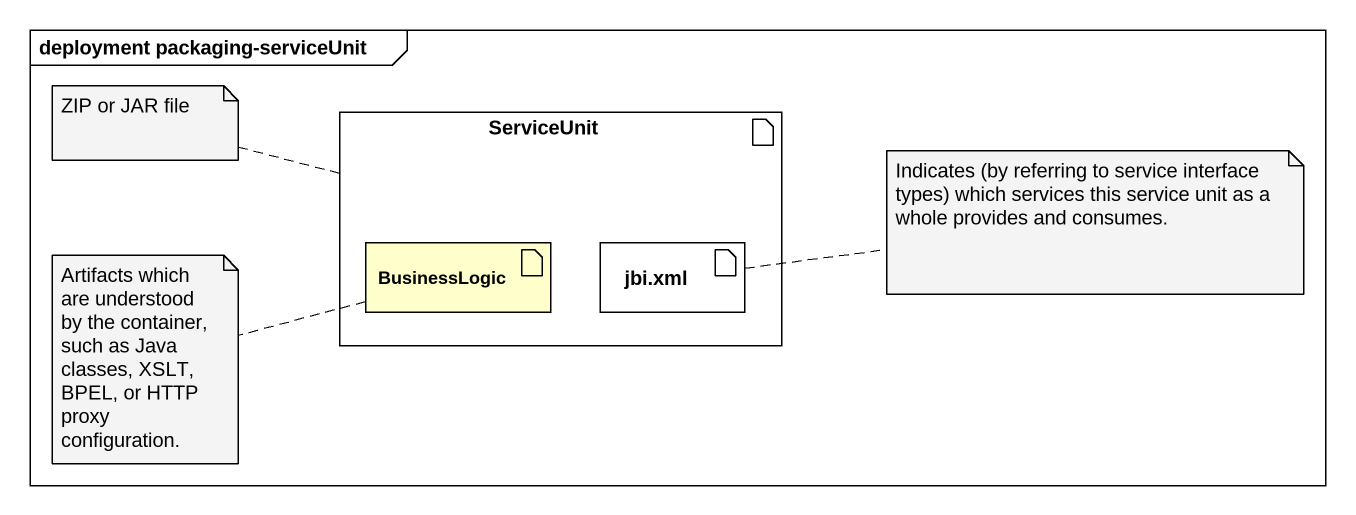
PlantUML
@startuml
mainframe deployment packaging-serviceUnit
artifact ServiceUnit {
  artifact BusinessLogic
  artifact "jbi.xml" as jbi_xml #FFFFFF
}
note left of ServiceUnit : ZIP or JAR file
note right of jbi_xml : Indicates (by referring to service interface types) which services this service unit as a whole provides and consumes.
note left of BusinessLogic : Artifacts which are understood by the container, such as Java classes, XSLT, BPEL, or HTTP proxy configuration.
@enduml
